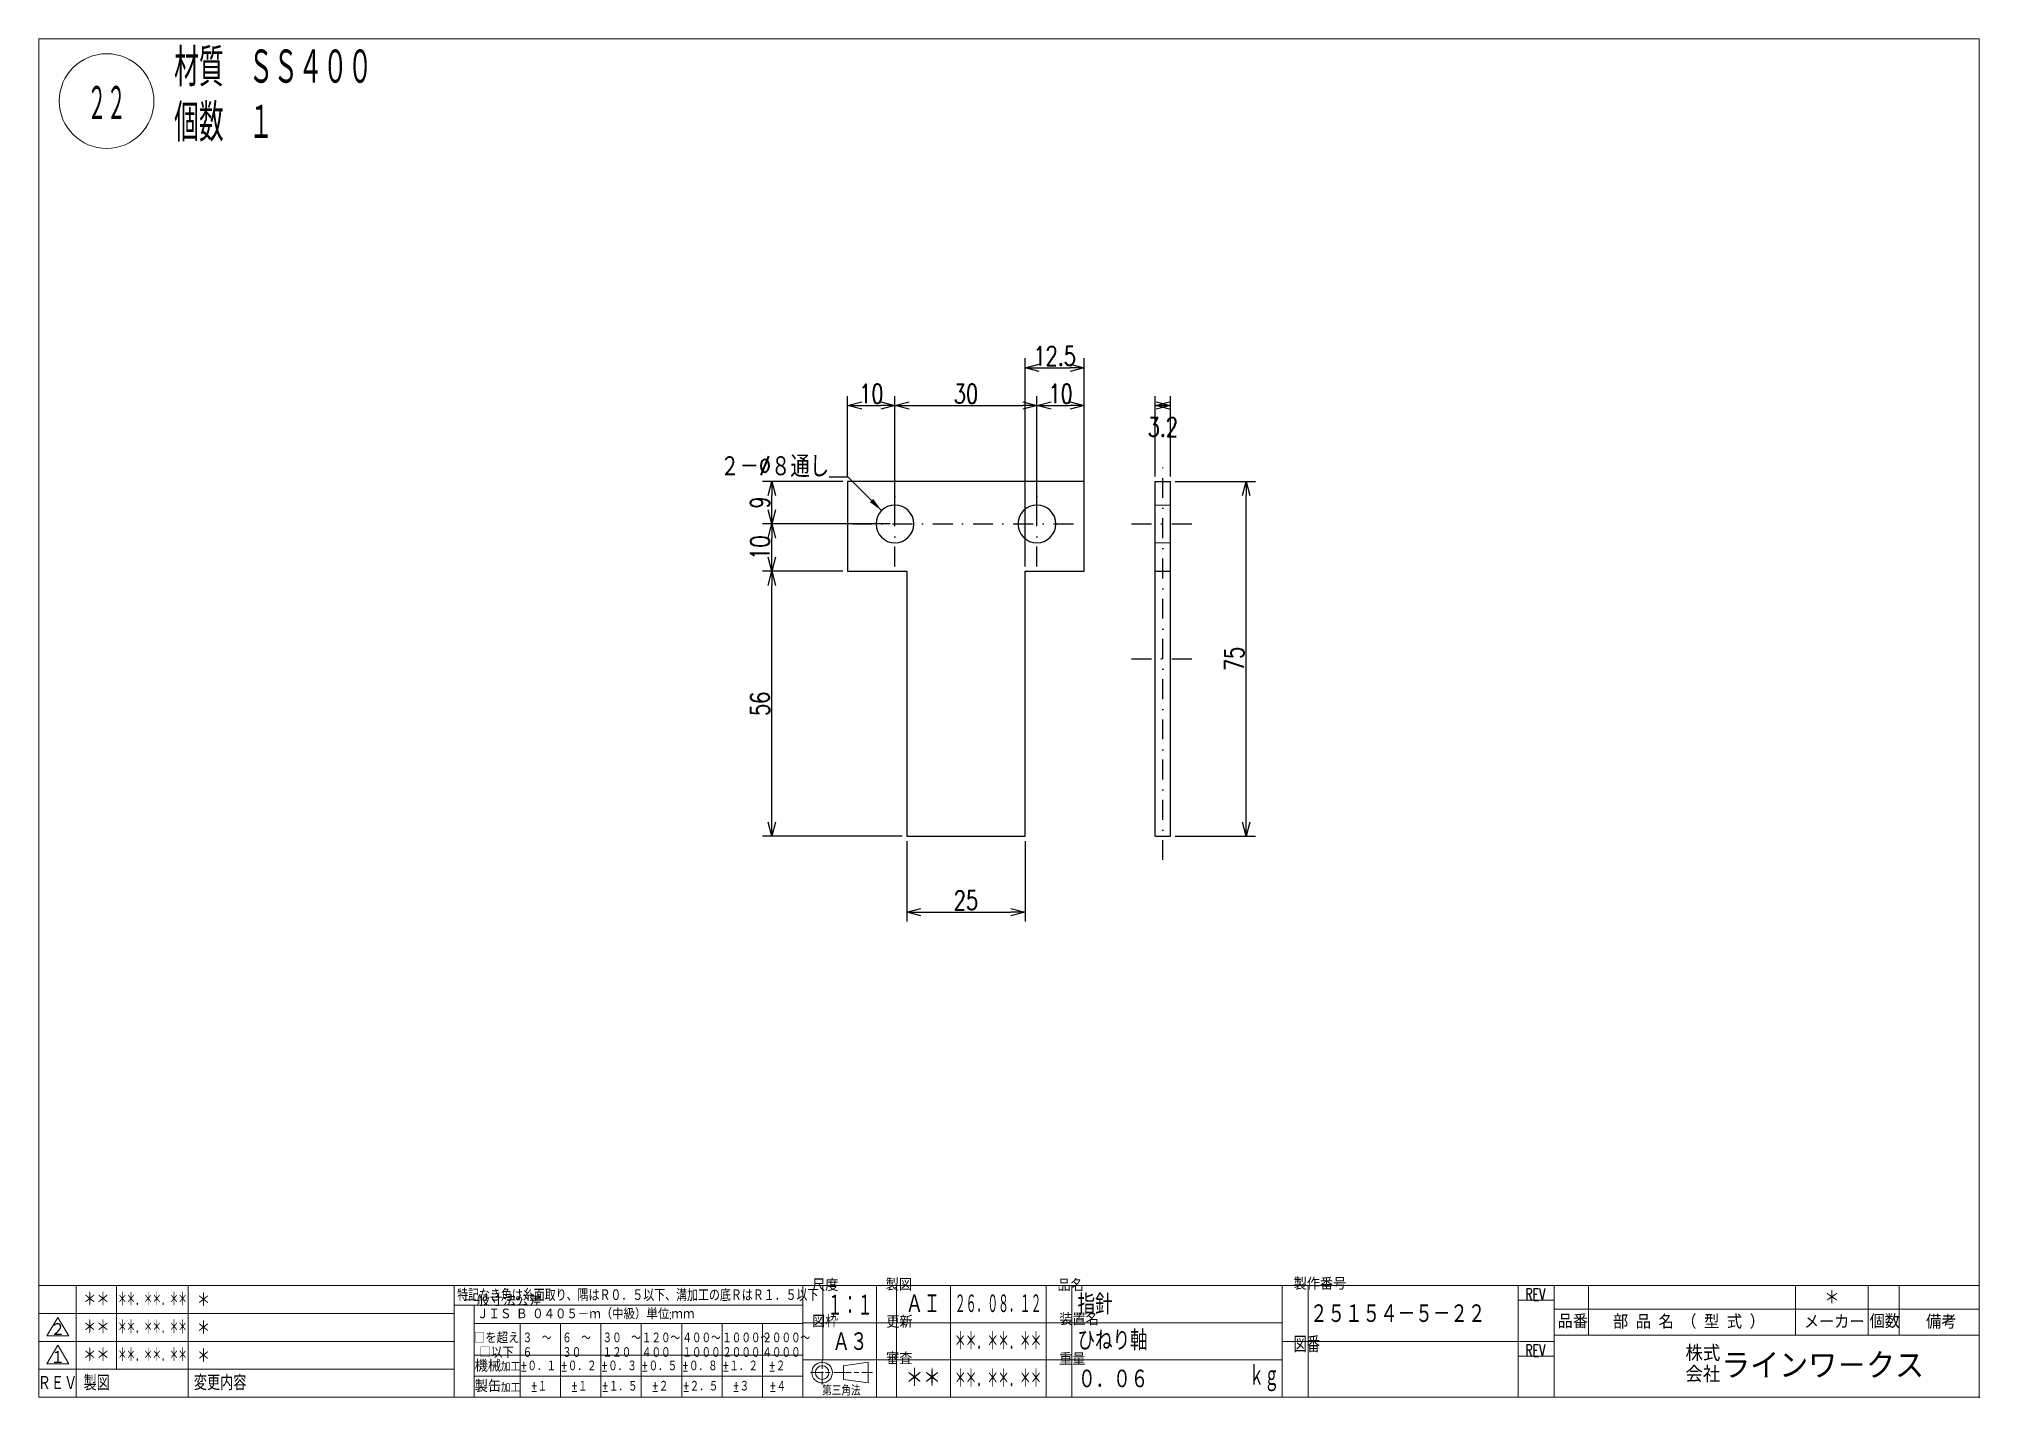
# Model space of a CAD drawing. Header units: millimetres. Extents: x 5 to 415, y 5 to 292.
import ezdxf

# ---------------------------------------------------------------- set-up
doc = ezdxf.new("R2010")
doc.units = ezdxf.units.MM
doc.header["$LTSCALE"] = 8.4
doc.linetypes.add('DASHDOT', pattern=[1, 0.5, -0.25, 0, -0.25])
doc.linetypes.add('HIDDEN', pattern=[1.905, 1.27, -0.635])
for name, color, linetype in [('1', 7, 'CONTINUOUS'), ('2', 7, 'CONTINUOUS'), ('254', 7, 'CONTINUOUS')]:
    doc.layers.add(name, color=color, linetype=linetype)
doc.styles.add('GMM001', font='txt.shx', dxfattribs={"bigfont": 'bigfont.shx'})
doc.styles.add('GMM003', font='txt.shx', dxfattribs={"width": 0.91125, "bigfont": 'bigfont.shx'})
doc.styles.add('GMM004', font='txt.shx', dxfattribs={"width": 0.666667, "bigfont": 'bigfont.shx'})
doc.styles.add('GMM007', font='txt.shx', dxfattribs={"width": 0.625, "bigfont": 'bigfont.shx'})
doc.styles.add('GMM008', font='txt.shx', dxfattribs={"width": 0.8, "bigfont": 'bigfont.shx'})
doc.styles.add('GMM009', font='txt.shx', dxfattribs={"width": 0.493827, "bigfont": 'bigfont.shx'})
doc.styles.add('GMM010', font='txt.shx', dxfattribs={"width": 0.7, "bigfont": 'bigfont.shx'})
doc.styles.add('GMM011', font='txt.shx', dxfattribs={"width": 0.95, "bigfont": 'bigfont.shx'})
doc.styles.add('GMM012', font='txt.shx', dxfattribs={"width": 1.066667, "bigfont": 'bigfont.shx'})
doc.styles.add('GMM014', font='txt.shx', dxfattribs={"width": 0.827273, "bigfont": 'bigfont.shx'})
doc.styles.add('GMM015', font='txt.shx', dxfattribs={"width": 0.411523, "bigfont": 'bigfont.shx'})
doc.styles.add('STANDARD1', font='TXT', dxfattribs={"bigfont": 'BIGFONT'})
doc.styles.add('VF001', font='txt.shx', dxfattribs={"width": 0.548697})
doc.styles.add('VF002', font='txt.shx', dxfattribs={"width": 0.428571})
doc.styles.add('VF003', font='txt.shx', dxfattribs={"width": 0.75})
doc.dimstyles.new('GEN001', dxfattribs={"dimtxt": 4, "dimasz": 3, "dimexe": 2, "dimexo": 1, "dimgap": 0.5, "dimtad": 3, "dimdsep": 46, "dimtxsty": 'VF003', "dimblk1": 'OPEN30', "dimblk2": 'OPEN30', "dimsah": 1, "dimcen": 1, "dimclrd": 3, "dimclre": 3, "dimclrt": 7, "dimazin": 3, "dimtfac": 1, "dimtmove": 0, "dimatfit": 3})
doc.dimstyles.new('GEN002', dxfattribs={"dimtxt": 4, "dimasz": 3, "dimexe": 2, "dimexo": 1, "dimgap": 0.5, "dimtad": 3, "dimdsep": 46, "dimtxsty": 'VF003', "dimblk1": 'OPEN30', "dimblk2": 'OPEN30', "dimsah": 1, "dimcen": 1, "dimclrd": 3, "dimclre": 3, "dimclrt": 7, "dimazin": 3, "dimtfac": 1, "dimtmove": 0, "dimatfit": 3})
doc.dimstyles.new('GEN003', dxfattribs={"dimtxt": 4, "dimasz": 3, "dimexe": 2, "dimexo": 1, "dimgap": 0.5, "dimtad": 3, "dimdsep": 46, "dimtxsty": 'VF003', "dimblk1": 'OPEN30', "dimblk2": 'OPEN30', "dimsah": 1, "dimcen": 1, "dimclrd": 3, "dimclre": 3, "dimclrt": 7, "dimazin": 3, "dimtfac": 1, "dimtmove": 0, "dimatfit": 3})
doc.dimstyles.new('GEN004', dxfattribs={"dimtxt": 4, "dimasz": 3, "dimexe": 2, "dimexo": 1, "dimgap": 0.5, "dimtad": 3, "dimdsep": 46, "dimtxsty": 'VF003', "dimblk1": 'OPEN30', "dimblk2": 'OPEN30', "dimsah": 1, "dimcen": 1, "dimclrd": 3, "dimclre": 3, "dimclrt": 7, "dimazin": 3, "dimtfac": 1, "dimtmove": 0, "dimatfit": 3})
doc.dimstyles.new('GEN005', dxfattribs={"dimtxt": 4, "dimasz": 3, "dimexe": 2, "dimexo": 1, "dimgap": 0.5, "dimtad": 3, "dimdsep": 46, "dimtxsty": 'VF003', "dimblk1": 'OPEN30', "dimblk2": 'OPEN30', "dimsah": 1, "dimcen": 1, "dimclrd": 3, "dimclre": 3, "dimclrt": 7, "dimazin": 3, "dimtfac": 1, "dimtmove": 0, "dimatfit": 3})
doc.dimstyles.new('GEN006', dxfattribs={"dimtxt": 4, "dimasz": 3, "dimexe": 2, "dimexo": 1, "dimgap": 0.5, "dimtad": 3, "dimdsep": 46, "dimtxsty": 'VF003', "dimblk1": 'OPEN30', "dimblk2": 'OPEN30', "dimsah": 1, "dimcen": 1, "dimclrd": 3, "dimclre": 3, "dimclrt": 7, "dimazin": 3, "dimtfac": 1, "dimtmove": 0, "dimatfit": 3})
doc.dimstyles.new('GEN007', dxfattribs={"dimtxt": 4, "dimasz": 3, "dimexe": 2, "dimexo": 1, "dimgap": 0.5, "dimtad": 3, "dimdsep": 46, "dimtxsty": 'VF003', "dimblk1": 'OPEN30', "dimblk2": 'OPEN30', "dimsah": 1, "dimcen": 1, "dimclrd": 3, "dimclre": 3, "dimclrt": 7, "dimazin": 3, "dimtfac": 1, "dimtmove": 0, "dimatfit": 3})
doc.dimstyles.new('GEN008', dxfattribs={"dimtxt": 4, "dimasz": 3, "dimexe": 2, "dimexo": 1, "dimgap": 0.5, "dimtad": 3, "dimdsep": 46, "dimtxsty": 'VF003', "dimblk1": 'OPEN30', "dimblk2": 'OPEN30', "dimsah": 1, "dimcen": 1, "dimclrd": 3, "dimclre": 3, "dimclrt": 7, "dimazin": 3, "dimtfac": 1, "dimtmove": 0, "dimatfit": 3})
doc.dimstyles.new('GEN009', dxfattribs={"dimtxt": 4, "dimasz": 3, "dimexe": 2, "dimexo": 1, "dimgap": 0.5, "dimtad": 3, "dimdsep": 46, "dimtxsty": 'VF003', "dimblk1": 'OPEN30', "dimblk2": 'OPEN30', "dimsah": 1, "dimcen": 1, "dimclrd": 3, "dimclre": 3, "dimclrt": 7, "dimazin": 3, "dimtfac": 1, "dimtmove": 0, "dimatfit": 3})
doc.dimstyles.new('GEN010', dxfattribs={"dimtxt": 4, "dimasz": 3, "dimexe": 2, "dimexo": 1, "dimgap": 0.5, "dimtad": 3, "dimdsep": 46, "dimtxsty": 'VF003', "dimblk1": 'OPEN30', "dimblk2": 'OPEN30', "dimsah": 1, "dimcen": 1, "dimclrd": 3, "dimclre": 3, "dimclrt": 7, "dimazin": 3, "dimtfac": 1, "dimtmove": 0, "dimatfit": 3})
doc.dimstyles.new('GENLDR', dxfattribs={"dimtxt": 4, "dimasz": 3, "dimexe": 2, "dimexo": 1, "dimgap": 0.5, "dimtad": 3, "dimdsep": 46, "dimtxsty": 'VF003', "dimblk1": 'OPEN30', "dimblk2": 'OPEN30', "dimsah": 1, "dimcen": 1, "dimclrd": 3, "dimclre": 3, "dimclrt": 7, "dimazin": 3, "dimtfac": 1, "dimtmove": 0, "dimatfit": 3})

# ---------------------------------------------------------------- blocks, each defined once
blk = doc.blocks.new('BLOCK004')
at = {"layer": '2', "color": 7, "linetype": 'CONTINUOUS', "lineweight": 20}
for p, q in [((170.52, 12.75), (170.52, 12.12)), ((168.04, 10.2), (170.8, 10.2)), ((170.52, 11.88), (170.52, 10.97)), ((170.52, 10.45), (170.52, 7.67)), ((171.25, 10.2), (172.2, 10.2)), ((172.99, 10.2), (176.68, 10.2)), ((177.3, 10.2), (178.25, 10.2)), ((178.92, 10.2), (181.17, 10.2))]:
    blk.add_line(p, q, dxfattribs=at)
blk.add_lwpolyline([(175.06, 11.63), (180.26, 12.38), (180.26, 8.02), (175.06, 8.76)], close=True, dxfattribs=at)
for radius in [2.18, 1.44]:
    blk.add_circle((170.52, 10.2), radius, dxfattribs=at)
blk = doc.blocks.new('BLOCK005')
at = {"layer": '2', "color": 3, "linetype": 'CONTINUOUS', "lineweight": 9}
for p, q in [((92.76, 24.47), (166.44, 24.47)), ((96.97, 20.55), (166.44, 20.55)), ((106.7, 20.55), (106.7, 5)), ((115.24, 20.55), (115.24, 5)), ((123.77, 20.55), (123.77, 5)), ((132.3, 20.55), (132.3, 5)), ((140.84, 20.55), (140.84, 5)), ((149.37, 20.55), (149.37, 5)), ((157.9, 20.55), (157.9, 5)), ((96.97, 13.85), (106.7, 13.85)), ((106.7, 13.85), (115.24, 13.85)), ((115.24, 13.85), (123.77, 13.85)), ((123.77, 13.85), (132.3, 13.85)), ((132.3, 13.85), (140.84, 13.85)), ((140.84, 13.85), (149.37, 13.85)), ((149.37, 13.85), (157.9, 13.85)), ((157.9, 13.85), (166.44, 13.85)), ((96.97, 9.42), (106.7, 9.42)), ((106.7, 9.42), (115.24, 9.42)), ((115.24, 9.42), (123.77, 9.42)), ((123.77, 9.42), (132.3, 9.42)), ((132.3, 9.42), (140.84, 9.42)), ((140.84, 9.42), (149.37, 9.42)), ((149.37, 9.42), (157.9, 9.42)), ((157.9, 9.42), (166.44, 9.42))]:
    blk.add_line(p, q, dxfattribs=at)
at = {"layer": '2', "color": 1, "linetype": 'CONTINUOUS', "lineweight": 15}
blk.add_lwpolyline([(92.76, 5), (166.44, 5), (166.44, 28.59), (92.76, 28.59)], close=True, dxfattribs=at)
at = {"layer": '254', "color": 3, "linetype": 'CONTINUOUS', "lineweight": 9}
blk.add_line((96.97, 5), (96.97, 24.47), dxfattribs=at)
at = {"layer": '254', "color": 3, "lineweight": 9, "style": 'STANDARD1', "width": 1.0935}
blk.add_text('一般寸法公差', height=2.311, dxfattribs=at).set_placement((94.7, 24.26))
at = {"layer": '254', "color": 3, "lineweight": 9, "insert": (93.39, 26.56), "char_height": 2.5425, "attachment_point": 4, "line_spacing_factor": 0.8, "style": 'GMM014'}
blk.add_mtext('\\T1.000000;特記なき角は糸面取り、隅はＲ０．５以下、溝加工の底ＲはＲ１．５以下', dxfattribs=at)
at = {"layer": '254', "color": 7, "lineweight": 20, "line_spacing_factor": 0.8}
for s, insert, char_height, attachment_point, style in [('\\W0.950000;\\T1.000000;ＪＩＳ\\W0.475000;\\T1.000000; \\W0.950000;\\T1.000000;Ｂ\\W0.475000;\\T1.000000; \\W0.950000;\\T1.000000;０４０５－ｍ（中級）単位\\W0.475000;\\T1.000000;:\\W0.950000;\\T1.000000;ｍｍ', (97.62, 22.59), 2.31134, 4, 'GMM011'), ('{\\T1.000000;□を超え}\\P{\\T1.000000;□以下}', (101.75, 18.7), 2.3113, 2, 'GMM011'), ('{\\T1.000000;３\u3000～}\\P{\\T1.000000;６}', (107.24, 18.7), 2.3113, 1, 'GMM010'), ('{\\T1.000000;６\u3000～}\\P{\\T1.000000;３０}', (115.59, 18.7), 2.3113, 1, 'GMM010'), ('{\\T1.000000;３０\u3000～}\\P{\\T1.000000;１２０}', (124.12, 18.7), 2.3113, 1, 'GMM010'), ('{\\T1.000000;１２０～}\\P{\\T1.000000;４００}', (132.43, 18.7), 2.3113, 1, 'GMM010'), ('{\\T1.000000;４００～}\\P{\\T1.000000;１０００}', (140.98, 18.7), 2.3113, 1, 'GMM010'), ('{\\T1.000000;１０００～}\\P{\\T1.000000;２０００}', (149.4, 18.7), 2.3113, 1, 'GMM010'), ('{\\T1.000000;２０００～}\\P{\\T1.000000;４０００}', (157.88, 18.7), 2.3113, 1, 'GMM010'), ('\\T1.000000;機械', (99.9, 11.63), 2.5425, 5, 'GMM001'), ('\\T1.000000;加工', (104.68, 11.34), 1.7335, 5, 'GMM012'), ('%%p\\T1.000000;０．１', (110.51, 11.63), 2.3113, 5, 'GMM010'), ('%%p\\T1.000000;０．２', (119.05, 11.63), 2.3113, 5, 'GMM010'), ('%%p\\T1.000000;０．３', (127.58, 11.63), 2.3113, 5, 'GMM010'), ('%%p\\T1.000000;０．５', (136.11, 11.63), 2.3113, 5, 'GMM010'), ('%%p\\T1.000000;０．８', (144.65, 11.63), 2.3113, 5, 'GMM010'), ('%%p\\T1.000000;１．２', (153.18, 11.63), 2.3113, 5, 'GMM010'), ('%%p\\T1.000000;２', (160.98, 11.63), 2.3113, 5, 'GMM010'), ('\\T1.000000;製缶', (99.9, 7.34), 2.5425, 5, 'GMM001'), ('%%p\\T1.000000;１', (110.66, 7.34), 2.3113, 5, 'GMM010'), ('%%p\\T1.000000;１', (119.2, 7.34), 2.3113, 5, 'GMM010'), ('%%p\\T1.000000;１．５', (127.73, 7.34), 2.3113, 5, 'GMM010'), ('%%p\\T1.000000;２', (136.26, 7.34), 2.3113, 5, 'GMM010'), ('%%p\\T1.000000;２．５', (144.8, 7.34), 2.3113, 5, 'GMM010'), ('%%p\\T1.000000;３', (153.33, 7.34), 2.3113, 5, 'GMM010'), ('%%p\\T1.000000;４', (161.13, 7.34), 2.3113, 5, 'GMM010'), ('\\T1.000000;加工', (104.68, 6.91), 1.7335, 5, 'GMM012')]:
    blk.add_mtext(s, dxfattribs=dict(at, insert=insert, char_height=char_height, attachment_point=attachment_point, style=style))
blk = doc.blocks.new('BLOCK006')
at = {"layer": '254', "color": 1, "linetype": 'CONTINUOUS', "lineweight": 15}
for p, q in [((9.02, 15.97), (6.7, 12.03)), ((9.02, 15.97), (11.33, 12.03)), ((11.33, 12.03), (6.7, 12.03))]:
    blk.add_line(p, q, dxfattribs=at)
at = {"layer": '254', "color": 7, "lineweight": 20, "insert": (9.02, 13.39), "char_height": 2.8434, "attachment_point": 5, "line_spacing_factor": 0.8, "style": 'GMM001'}
blk.add_mtext('\\T1.000000;１', dxfattribs=at)
blk = doc.blocks.new('BLOCK007')
at = {"layer": '254', "color": 1, "linetype": 'CONTINUOUS', "lineweight": 15}
for p, q in [((9.02, 21.86), (6.7, 17.93)), ((9.02, 21.86), (11.33, 17.93)), ((11.33, 17.93), (6.7, 17.93))]:
    blk.add_line(p, q, dxfattribs=at)
at = {"layer": '254', "color": 7, "lineweight": 20, "insert": (9.02, 19.29), "char_height": 2.8434, "attachment_point": 5, "line_spacing_factor": 0.8, "style": 'GMM001'}
blk.add_mtext('\\T1.000000;２', dxfattribs=at)
blk = doc.blocks.new('_OPEN30')
at = {"color": 0, "linetype": 'BYBLOCK'}
blk.add_line((0, 0), (-1, 0), dxfattribs=at)
blk.add_lwpolyline([(-1, 0.26), (0, 0), (-1, -0.26)], dxfattribs=at)
blk = doc.blocks.new('*D1')
at = {"color": 3}
for p, q in [((175.9, 199.5), (175.9, 216.5)), ((178.9, 214.5), (182.9, 214.5)), ((185.9, 190.5), (185.9, 216.5))]:
    blk.add_line(p, q, dxfattribs=at)
at = {"layer": 'Defpoints'}
for p in [(175.9, 214.5), (175.9, 198.5), (185.9, 189.5)]:
    blk.add_point(p, dxfattribs=at)
at = {"layer": '1', "color": 3, "xscale": 3, "yscale": 3, "rotation": 180}
blk.add_blockref('_OPEN30', (175.9, 214.5), dxfattribs=at)
at = {"layer": '1', "color": 3, "xscale": 3, "yscale": 3}
blk.add_blockref('_OPEN30', (185.9, 214.5), dxfattribs=at)
at = {"layer": '1', "color": 7, "insert": (180.9, 217), "char_height": 4, "attachment_point": 5, "style": 'VF003'}
blk.add_mtext('10', dxfattribs=at)
blk = doc.blocks.new('*D2')
at = {"color": 3}
for p, q in [((185.9, 190.5), (185.9, 216.5)), ((188.9, 214.5), (212.9, 214.5)), ((215.9, 190.5), (215.9, 216.5))]:
    blk.add_line(p, q, dxfattribs=at)
at = {"layer": 'Defpoints'}
for p in [(185.9, 214.5), (185.9, 189.5), (215.9, 189.5)]:
    blk.add_point(p, dxfattribs=at)
at = {"layer": '1', "color": 3, "xscale": 3, "yscale": 3, "rotation": 180}
blk.add_blockref('_OPEN30', (185.9, 214.5), dxfattribs=at)
at = {"layer": '1', "color": 3, "xscale": 3, "yscale": 3}
blk.add_blockref('_OPEN30', (215.9, 214.5), dxfattribs=at)
at = {"layer": '1', "color": 7, "insert": (200.9, 217), "char_height": 4, "attachment_point": 5, "style": 'VF003'}
blk.add_mtext('30', dxfattribs=at)
blk = doc.blocks.new('*D3')
at = {"color": 3}
for p, q in [((215.9, 190.5), (215.9, 216.5)), ((218.9, 214.5), (222.9, 214.5)), ((225.9, 199.5), (225.9, 216.5))]:
    blk.add_line(p, q, dxfattribs=at)
at = {"layer": 'Defpoints'}
for p in [(215.9, 214.5), (225.9, 198.5), (215.9, 189.5)]:
    blk.add_point(p, dxfattribs=at)
at = {"layer": '1', "color": 3, "xscale": 3, "yscale": 3, "rotation": 180}
blk.add_blockref('_OPEN30', (215.9, 214.5), dxfattribs=at)
at = {"layer": '1', "color": 3, "xscale": 3, "yscale": 3}
blk.add_blockref('_OPEN30', (225.9, 214.5), dxfattribs=at)
at = {"layer": '1', "color": 7, "insert": (220.9, 217), "char_height": 4, "attachment_point": 5, "style": 'VF003'}
blk.add_mtext('10', dxfattribs=at)
blk = doc.blocks.new('*D4')
at = {"color": 3}
for p, q in [((213.4, 180.5), (213.4, 224.5)), ((216.4, 222.5), (222.9, 222.5)), ((225.9, 180.5), (225.9, 224.5))]:
    blk.add_line(p, q, dxfattribs=at)
at = {"layer": 'Defpoints'}
for p in [(213.4, 222.5), (213.4, 179.5), (225.9, 179.5)]:
    blk.add_point(p, dxfattribs=at)
at = {"layer": '1', "color": 3, "xscale": 3, "yscale": 3, "rotation": 180}
blk.add_blockref('_OPEN30', (213.4, 222.5), dxfattribs=at)
at = {"layer": '1', "color": 3, "xscale": 3, "yscale": 3}
blk.add_blockref('_OPEN30', (225.9, 222.5), dxfattribs=at)
at = {"layer": '1', "color": 7, "insert": (219.65, 225), "char_height": 4, "attachment_point": 5, "style": 'VF003'}
blk.add_mtext('12.5', dxfattribs=at)
blk = doc.blocks.new('*D5')
at = {"color": 3}
for p, q in [((188.4, 122.5), (188.4, 105.5)), ((213.4, 122.5), (213.4, 105.5)), ((191.4, 107.5), (210.4, 107.5))]:
    blk.add_line(p, q, dxfattribs=at)
at = {"layer": 'Defpoints'}
for p in [(188.4, 123.5), (213.4, 123.5), (188.4, 107.5)]:
    blk.add_point(p, dxfattribs=at)
at = {"layer": '1', "color": 3, "xscale": 3, "yscale": 3, "rotation": 180}
blk.add_blockref('_OPEN30', (188.4, 107.5), dxfattribs=at)
at = {"layer": '1', "color": 3, "xscale": 3, "yscale": 3}
blk.add_blockref('_OPEN30', (213.4, 107.5), dxfattribs=at)
at = {"layer": '1', "color": 7, "insert": (200.9, 110), "char_height": 4, "attachment_point": 5, "style": 'VF003'}
blk.add_mtext('25', dxfattribs=at)
blk = doc.blocks.new('*D6')
at = {"color": 3}
for p, q in [((174.9, 179.5), (157.9, 179.5)), ((159.9, 126.5), (159.9, 176.5)), ((187.4, 123.5), (157.9, 123.5))]:
    blk.add_line(p, q, dxfattribs=at)
at = {"layer": 'Defpoints'}
for p in [(175.9, 179.5), (159.9, 123.5), (188.4, 123.5)]:
    blk.add_point(p, dxfattribs=at)
at = {"layer": '1', "color": 3, "xscale": 3, "yscale": 3}
for p, rotation in [((159.9, 179.5), 90), ((159.9, 123.5), 270)]:
    blk.add_blockref('_OPEN30', p, dxfattribs=dict(at, rotation=rotation))
at = {"layer": '1', "color": 7, "insert": (157.4, 151.5), "char_height": 4, "attachment_point": 5, "rotation": 90, "style": 'VF003'}
blk.add_mtext('56', dxfattribs=at)
blk = doc.blocks.new('*D7')
at = {"color": 3}
for p, q in [((184.9, 189.5), (157.9, 189.5)), ((159.9, 182.5), (159.9, 186.5)), ((174.9, 179.5), (157.9, 179.5))]:
    blk.add_line(p, q, dxfattribs=at)
at = {"layer": 'Defpoints'}
for p in [(185.9, 189.5), (159.9, 179.5), (175.9, 179.5)]:
    blk.add_point(p, dxfattribs=at)
at = {"layer": '1', "color": 3, "xscale": 3, "yscale": 3}
for p, rotation in [((159.9, 189.5), 90), ((159.9, 179.5), 270)]:
    blk.add_blockref('_OPEN30', p, dxfattribs=dict(at, rotation=rotation))
at = {"layer": '1', "color": 7, "insert": (157.4, 184.5), "char_height": 4, "attachment_point": 5, "rotation": 90, "style": 'VF003'}
blk.add_mtext('10', dxfattribs=at)
blk = doc.blocks.new('*D8')
at = {"color": 3}
for p, q in [((174.9, 198.5), (157.9, 198.5)), ((159.9, 192.5), (159.9, 195.5)), ((184.9, 189.5), (157.9, 189.5))]:
    blk.add_line(p, q, dxfattribs=at)
at = {"layer": 'Defpoints'}
for p in [(175.9, 198.5), (159.9, 189.5), (185.9, 189.5)]:
    blk.add_point(p, dxfattribs=at)
at = {"layer": '1', "color": 3, "xscale": 3, "yscale": 3}
for p, rotation in [((159.9, 198.5), 90), ((159.9, 189.5), 270)]:
    blk.add_blockref('_OPEN30', p, dxfattribs=dict(at, rotation=rotation))
at = {"layer": '1', "color": 7, "insert": (157.4, 194), "char_height": 4, "attachment_point": 5, "rotation": 90, "style": 'VF003'}
blk.add_mtext('9', dxfattribs=at)
blk = doc.blocks.new('*D9')
at = {"color": 3}
for p, q in [((240.9, 199.5), (240.9, 216.5)), ((244.1, 214.5), (240.9, 214.5)), ((244.1, 199.5), (244.1, 216.5))]:
    blk.add_line(p, q, dxfattribs=at)
at = {"layer": 'Defpoints'}
for p in [(244.1, 214.5), (240.9, 198.5), (244.1, 198.5)]:
    blk.add_point(p, dxfattribs=at)
at = {"layer": '1', "color": 3, "xscale": 3, "yscale": 3, "rotation": 180}
blk.add_blockref('_OPEN30', (240.9, 214.5), dxfattribs=at)
at = {"layer": '1', "color": 3, "xscale": 3, "yscale": 3}
blk.add_blockref('_OPEN30', (244.1, 214.5), dxfattribs=at)
at = {"layer": '1', "color": 7, "insert": (242.5, 210), "char_height": 4, "attachment_point": 5, "style": 'VF003'}
blk.add_mtext('3.2', dxfattribs=at)
blk = doc.blocks.new('*D10')
at = {"color": 3}
for p, q in [((245.1, 198.5), (262.1, 198.5)), ((260.1, 126.5), (260.1, 195.5)), ((245.1, 123.5), (262.1, 123.5))]:
    blk.add_line(p, q, dxfattribs=at)
at = {"layer": 'Defpoints'}
for p in [(244.1, 198.5), (244.1, 123.5), (260.1, 123.5)]:
    blk.add_point(p, dxfattribs=at)
at = {"layer": '1', "color": 3, "xscale": 3, "yscale": 3}
for p, rotation in [((260.1, 198.5), 90), ((260.1, 123.5), 270)]:
    blk.add_blockref('_OPEN30', p, dxfattribs=dict(at, rotation=rotation))
at = {"layer": '1', "color": 7, "insert": (257.6, 161), "char_height": 4, "attachment_point": 5, "rotation": 90, "style": 'VF003'}
blk.add_mtext('75', dxfattribs=at)

msp = doc.modelspace()

# ---------------------------------------------------------------- linework, layer by layer
at = {"color": 3, "linetype": 'DASHDOT'}
for p, q in [((242.5, 118.5), (242.5, 203.5)), ((185.9, 180.5), (185.9, 198.5)), ((215.9, 180.5), (215.9, 198.5)), ((176.9, 189.5), (224.9, 189.5)), ((235.9, 189.5), (249.1, 189.5)), ((235.9, 161), (249.1, 161))]:
    msp.add_line(p, q, dxfattribs=at)
at = {"color": 7, "linetype": 'Continuous', "lineweight": 25}
for p, q in [((225.9, 198.5), (175.9, 198.5)), ((175.9, 198.5), (175.9, 179.5)), ((225.9, 179.5), (225.9, 198.5)), ((240.9, 179.5), (240.9, 198.5)), ((240.9, 198.5), (244.1, 198.5)), ((244.1, 179.5), (244.1, 198.5)), ((175.9, 179.5), (188.4, 179.5)), ((188.4, 179.5), (188.4, 123.5)), ((213.4, 123.5), (213.4, 179.5)), ((213.4, 179.5), (225.9, 179.5)), ((240.9, 179.5), (244.1, 179.5)), ((240.9, 123.5), (240.9, 179.5)), ((244.1, 123.5), (244.1, 179.5)), ((188.4, 123.5), (213.4, 123.5)), ((240.9, 123.5), (244.1, 123.5))]:
    msp.add_line(p, q, dxfattribs=at)
at = {"color": 7, "linetype": 'HIDDEN', "lineweight": 18}
for p, q in [((244.1, 193.5), (240.9, 193.5)), ((240.9, 185.5), (244.1, 185.5))]:
    msp.add_line(p, q, dxfattribs=at)
at = {"color": 7, "linetype": 'Continuous', "lineweight": 25}
for centre, start, end in [((185.9, 189.5), 0, 180), ((215.9, 189.5), 0, 180), ((185.9, 189.5), 180, 0), ((215.9, 189.5), 180, 0)]:
    msp.add_arc(centre, 4, start, end, dxfattribs=at)
at = {"layer": '1', "color": 3, "linetype": 'CONTINUOUS', "lineweight": 9}
for p, q in [((92.76, 28.59), (92.76, 5)), ((166.437, 28.59), (202.243, 28.59)), ((217.829, 28.59), (202.243, 28.59)), ((267.713, 28.59), (267.713, 5)), ((325.18, 25.412), (325.18, 5)), ((182.023, 20.726), (217.829, 20.726)), ((182.023, 12.863), (217.829, 12.863))]:
    msp.add_line(p, q, dxfattribs=at)
at = {"layer": '1', "color": 7, "linetype": 'CONTINUOUS', "lineweight": 20}
msp.add_lwpolyline([(5, 292), (5, 5), (415, 5), (415, 292)], close=True, dxfattribs=at)
at = {"layer": '1', "color": 3}
msp.add_point((415, 5), dxfattribs=at)
at = {"layer": '2', "color": 3, "linetype": 'CONTINUOUS', "lineweight": 9}
for p, q in [((166.437, 20.726), (182.023, 20.726)), ((166.437, 12.863), (182.023, 12.863))]:
    msp.add_line(p, q, dxfattribs=at)
at = {"layer": '254', "color": 3, "linetype": 'CONTINUOUS', "lineweight": 9}
for p, q in [((5, 28.59), (92.76, 28.59)), ((5, 18.526), (5, 28.59)), ((12.898, 22.692), (12.898, 28.554)), ((21.428, 22.692), (21.428, 28.554)), ((36.593, 22.692), (36.593, 28.554)), ((166.437, 20.632), (166.437, 28.59)), ((170.65, 28.59), (170.65, 12.863)), ((181.97, 20.632), (181.97, 28.59)), ((186.236, 20.632), (186.236, 28.59)), ((197.609, 20.632), (197.609, 28.59)), ((217.163, 28.59), (325.18, 28.59)), ((217.829, 5), (217.829, 28.59)), ((223.305, 5), (223.305, 28.59)), ((267.713, 5), (267.713, 28.59)), ((273.189, 16.795), (273.189, 28.59)), ((317.598, 28.589), (317.598, 16.795)), ((317.598, 25.472), (325.18, 25.472)), ((325.18, 23.59), (325.18, 28.59)), ((325.18, 28.59), (415, 28.59)), ((332.47, 23.59), (332.47, 28.59)), ((376.21, 23.59), (376.21, 28.59)), ((391.519, 23.59), (391.519, 28.59)), ((398.08, 23.59), (398.08, 28.59)), ((5, 22.692), (92.76, 22.692)), ((12.898, 16.795), (12.898, 22.657)), ((21.428, 16.795), (21.428, 22.657)), ((36.593, 16.795), (36.593, 22.657)), ((166.437, 12.816), (166.437, 20.632)), ((181.97, 12.816), (181.97, 20.632)), ((186.236, 12.816), (186.236, 20.632)), ((197.609, 12.816), (197.609, 20.632)), ((217.829, 20.726), (267.713, 20.726)), ((325.18, 23.59), (415, 23.59)), ((325.18, 18.122), (325.18, 23.59)), ((332.47, 18.122), (332.47, 23.59)), ((376.21, 18.122), (376.21, 23.59)), ((391.519, 18.122), (391.519, 23.59)), ((398.08, 18.122), (398.08, 23.59)), ((5, 11.804), (5, 18.567)), ((5, 16.795), (92.76, 16.795)), ((12.898, 10.897), (12.898, 16.759)), ((21.428, 10.897), (21.428, 16.759)), ((36.593, 10.897), (36.593, 16.759)), ((267.713, 16.795), (325.18, 16.795)), ((273.189, 5), (273.189, 16.795)), ((317.598, 16.795), (317.598, 5)), ((325.18, 5), (325.18, 18.122)), ((325.18, 18.122), (415, 18.122)), ((166.437, 5), (166.437, 12.816)), ((181.97, 5), (181.97, 12.816)), ((186.236, 5), (186.236, 12.816)), ((197.609, 5), (197.609, 12.816)), ((217.829, 12.863), (267.713, 12.863)), ((317.598, 13.678), (325.18, 13.678)), ((5, 5), (5, 11.763)), ((5, 10.897), (92.76, 10.897)), ((12.898, 5), (12.898, 10.862)), ((36.593, 5), (36.593, 10.862))]:
    msp.add_line(p, q, dxfattribs=at)
at = {"layer": '254', "color": 7, "linetype": 'CONTINUOUS', "lineweight": 20}
msp.add_line((217.829, 5), (217.829, 28.59), dxfattribs=at)
at = {"layer": '254', "color": 3, "linetype": 'CONTINUOUS', "lineweight": 9}
msp.add_circle((19.324, 278.844), 10, dxfattribs=at)

# ---------------------------------------------------------------- block references
for name in ['BLOCK005', 'BLOCK007', 'BLOCK006', 'BLOCK004']:
    msp.add_blockref(name, (0, 0))

# ---------------------------------------------------------------- texts
for s, insert, char_height, attachment_point, style in [('\\T1.000000;材質\u3000ＳＳ４００\u3000\\P\\T1.000000;個数\u3000１', (33.595, 280.001), 7, 4, 'VF001'), ('\\T1.000000;２２', (19.324, 275.03), 7, 8, 'VF002'), ('\\T1.000000;１：１', (176.415, 22.446), 4.2124, 8, 'VF001'), ('\\T1.000000;ＡＩ', (191.878, 22.586), 4.2124, 8, 'GMM008'), ('\\T1.000000;２６．０８．１２', (207.705, 22.586), 4.2124, 8, 'GMM009'), ('\\T1.000000;指針', (224.477, 22.51), 4.2124, 7, 'GMM008'), ('\\T1.000000;２５１５４－５－２２', (273.605, 20.498), 4.2124, 7, 'GMM008'), ('\\T1.000000;＊＊．＊＊．＊＊', (207.705, 14.722), 4.2124, 8, 'GMM009'), ('\\T1.000000;ひねり軸', (224.477, 14.877), 4.2124, 7, 'GMM008'), ('\\T1.000000;０．０６', (224.593, 6.704), 4.21241, 7, 'GMM008')]:
    msp.add_mtext(s, dxfattribs=dict(insert=insert, char_height=char_height, attachment_point=attachment_point, style=style))
at = {"layer": '1', "insert": (172.001, 199.399), "char_height": 4, "attachment_point": 9, "style": 'VF003'}
msp.add_mtext('\\A1;２－%%c８通し', dxfattribs=at)
at = {"layer": '254', "color": 3, "lineweight": 9, "style": 'STANDARD1'}
for s, p in [('尺度', (168.381, 27.434)), ('製図', (183.966, 27.532)), ('品名', (220.236, 27.409)), ('製作番号', (270.149, 27.713)), ('図枠', (168.381, 19.758)), ('更新', (184.08, 19.653)), ('装置名', (220.638, 20.213)), ('審査', (184.023, 11.916)), ('重量', (220.593, 11.804))]:
    msp.add_text(s, height=2.5274, dxfattribs=at).set_placement(p)
at = {"layer": '254', "color": 3, "lineweight": 9, "style": 'STANDARD1', "width": 0.75}
msp.add_text('図番', height=3.3699, dxfattribs=at).set_placement((270.149, 14.456))
at = {"layer": '254', "color": 7, "lineweight": 20, "line_spacing_factor": 0.8}
for s, insert, char_height, attachment_point, style in [('\\T1.000000;＊＊', (17.163, 24.122), 3.15931, 8, 'GMM008'), ('\\T1.000000;＊＊．＊＊．＊＊', (29.018, 24.122), 3.15931, 8, 'GMM015'), ('\\T1.000000;＊', (38.413, 23.958), 3.15931, 7, 'GMM008'), ('\\T1.000000;＊', (383.879, 24.456), 3.2, 8, 'GMM003'), ('\\T1.000000;＊＊', (17.163, 18.225), 3.15931, 8, 'GMM008'), ('\\T1.000000;＊＊．＊＊．＊＊', (29.018, 18.225), 3.15931, 8, 'GMM015'), ('\\T1.000000;＊', (38.413, 18.061), 3.15931, 7, 'GMM008'), ('\\T1.000000;Ａ３', (176.415, 14.583), 4.21241, 8, 'GMM008'), ('\\T1.000000;＊＊', (17.163, 12.327), 3.15931, 8, 'GMM008'), ('\\T1.000000;＊＊．＊＊．＊＊', (29.018, 12.327), 3.15931, 8, 'GMM015'), ('\\T1.000000;＊', (38.413, 12.164), 3.15931, 7, 'GMM008'), ('{\\T1.000000;株式}\\P{\\T1.000000;会社}', (352.948, 12.053), 3.33976, 4, 'GMM001'), ('\\T1.000000;ラインワ－クス', (360.498, 11.631), 5.56627, 4, 'GMM001'), ('\\T1.000000;＊＊', (191.878, 6.954), 4.21241, 8, 'GMM008'), ('\\T1.000000;＊＊．＊＊．＊＊', (207.705, 6.859), 4.21241, 8, 'GMM009'), ('\\T1.000000;ｋｇ', (267.09, 6.241), 4.62267, 9, 'GMM007')]:
    msp.add_mtext(s, dxfattribs=dict(at, insert=insert, char_height=char_height, attachment_point=attachment_point, style=style))
at = {"layer": '254', "color": 3, "lineweight": 9, "line_spacing_factor": 0.8}
for s, insert, char_height, attachment_point, style in [('\\T1.000000;REV', (319.117, 25.458), 2.52745, 7, 'GMM004'), ('\\T1.000000;品番', (325.919, 19.561), 2.916, 7, 'GMM001'), ('\\T1.500000;部品名（型式）', (354.471, 20.914), 2.916, 5, 'GMM001'), ('\\T1.000000;メーカー', (384.368, 20.914), 2.916, 5, 'GMM001'), ('\\T1.000000;個数', (391.831, 19.561), 2.916, 7, 'GMM001'), ('\\T1.000000;備考', (406.974, 20.914), 2.916, 5, 'GMM001'), ('\\T1.000000;REV', (319.117, 13.592), 2.52745, 7, 'GMM004'), ('\\T1.000000;ＲＥＶ', (8.949, 6.407), 3.15931, 8, 'GMM008'), ('\\T1.000000;製図', (17.228, 6.407), 3.15931, 8, 'GMM008'), ('\\T1.000000;変更内容', (43.316, 6.465), 3.15931, 8, 'GMM008'), ('\\T1.000000;第三角法', (170.511, 5.341), 1.84907, 7, 'GMM001')]:
    msp.add_mtext(s, dxfattribs=dict(at, insert=insert, char_height=char_height, attachment_point=attachment_point, style=style))

# ---------------------------------------------------------------- dimensions: what is measured, and where the dimension line sits
at = {"layer": '1'}
for base, p1, p2, dimstyle, picture, middle in [((213.4, 222.5), (213.4, 179.5), (225.9, 179.5), 'GEN004', '*D4', (219.65, 225)), ((175.9, 214.5), (175.9, 198.5), (185.9, 189.5), 'GEN001', '*D1', (180.9, 217)), ((185.9, 214.5), (185.9, 189.5), (215.9, 189.5), 'GEN002', '*D2', (200.9, 217)), ((215.9, 214.5), (215.9, 189.5), (225.9, 198.5), 'GEN003', '*D3', (220.9, 217)), ((244.1, 214.5), (244.1, 198.5), (240.9, 198.5), 'GEN009', '*D9', (242.5, 210)), ((188.4, 107.5), (188.4, 123.5), (213.4, 123.5), 'GEN005', '*D5', (200.9, 110))]:
    dim = msp.add_linear_dim(base=base, p1=p1, p2=p2, dimstyle=dimstyle, dxfattribs=at)
    dim.commit()
    dim.dimension.update_dxf_attribs({"geometry": picture, "text_midpoint": middle})
for base, p1, p2, dimstyle, picture, middle in [((159.9, 189.5), (185.9, 189.5), (175.9, 198.5), 'GEN008', '*D8', (157.4, 194)), ((260.1, 123.5), (244.1, 123.5), (244.1, 198.5), 'GEN010', '*D10', (257.6, 161)), ((159.9, 179.5), (175.9, 179.5), (185.9, 189.5), 'GEN007', '*D7', (157.4, 184.5)), ((159.9, 123.5), (188.4, 123.5), (175.9, 179.5), 'GEN006', '*D6', (157.4, 151.5))]:
    dim = msp.add_linear_dim(base=base, p1=p1, p2=p2, angle=90, dimstyle=dimstyle, dxfattribs=at)
    dim.commit()
    dim.dimension.update_dxf_attribs({"geometry": picture, "text_midpoint": middle})

# ---------------------------------------------------------------- leaders
msp.add_leader([(183.072, 192.328), (176.001, 199.399), (172.001, 199.399)], dimstyle='GENLDR', dxfattribs=at)

doc.saveas('drawing.dxf')
